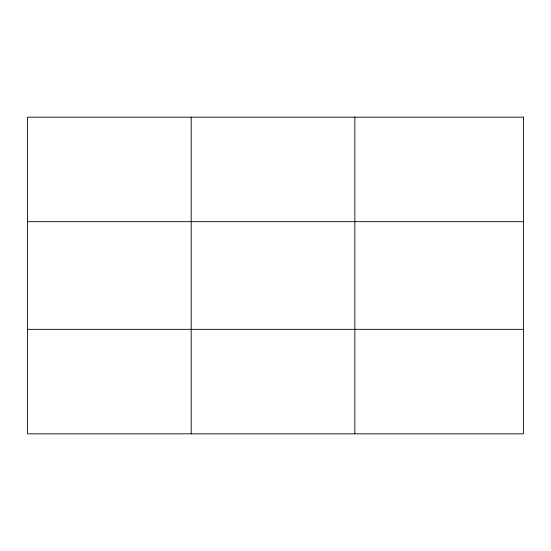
<?xml version="1.0" encoding="UTF-8"?>
<svg xmlns="http://www.w3.org/2000/svg" width="551" height="551" viewBox="0 0 551 551"><rect width="100%" height="100%" fill="white"/><g stroke="black" fill="none" stroke-linecap="round" stroke-linejoin="round"><path stroke-width="0.83" d="M191.197 433.837L191.197 117.163M354.844 433.837L354.844 117.163M27.55 221.667L523.45 221.667M27.55 329.333L523.45 329.333M523.45 117.163L523.45 433.837L27.55 433.837L27.55 117.163L523.45 117.163"/></g></svg>
